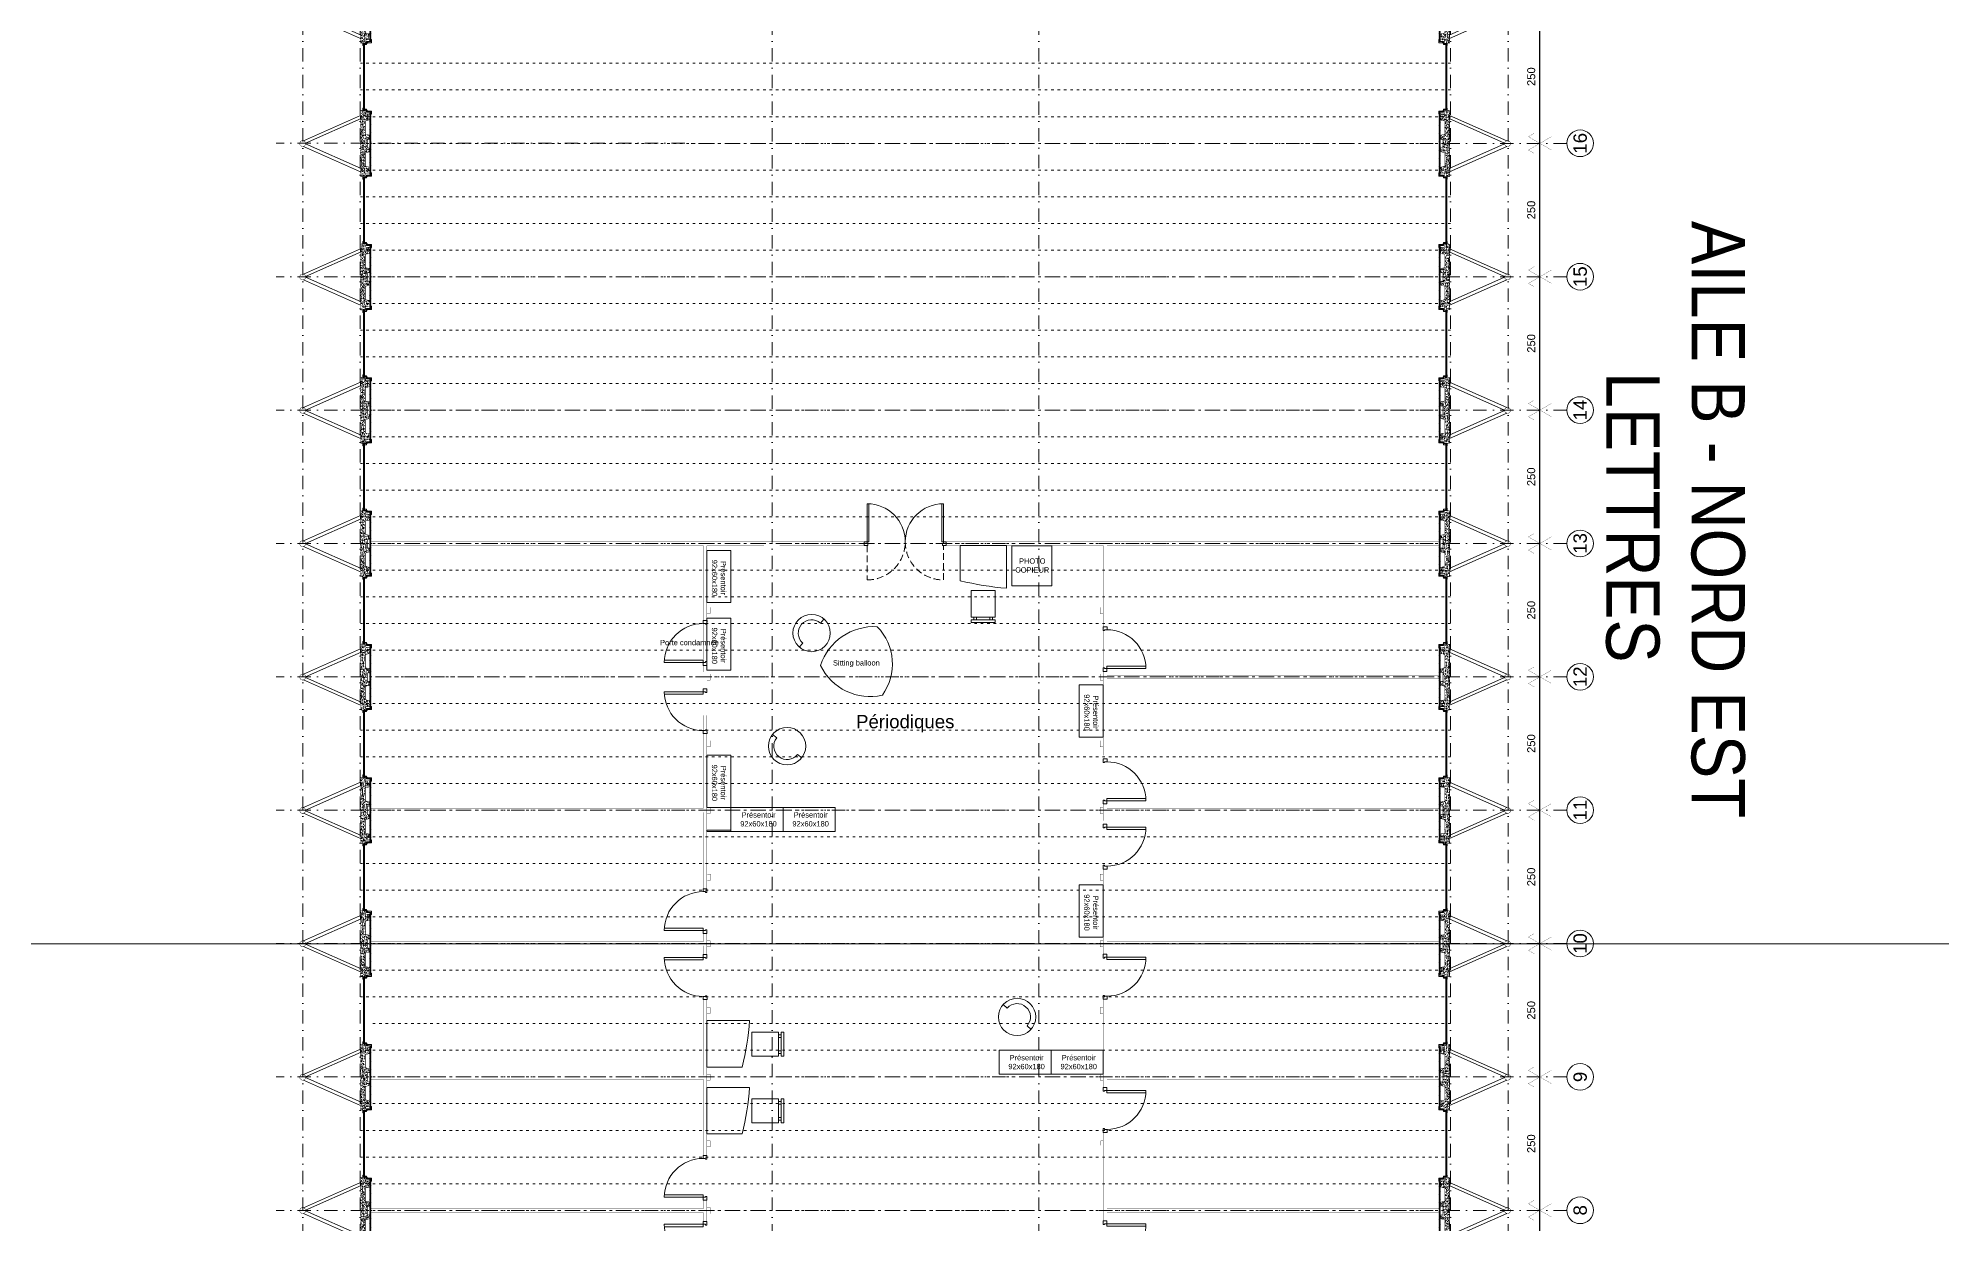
# Model space of a CAD drawing. Header units: millimetres. Extents: x 0 to 111176, y 95213 to 141729.
# Drawn here: x 55372 to 58942, y 125961 to 128183 of the extents above; entities that cross this region are included whole.
import ezdxf
from ezdxf.enums import TextEntityAlignment as Align

# ---------------------------------------------------------------- set-up
doc = ezdxf.new("R2010")
doc.units = ezdxf.units.MM
for name, pattern in [('ACAD_ISO03W100', [30, 12, -18]), ('CACHE2', [0.1875, 0.125, -0.0625]), ('CONTINU', [0]), ('TIRETPT2', [0.5, 0.25, -0.125, 0, -0.125])]:
    doc.linetypes.add(name, pattern=pattern)
doc.layers.get('Defpoints').update_dxf_attribs({"lineweight": 9})
doc.layers.add('CDP', color=7, linetype='Continuous', lineweight=9, true_color=0x364259)
doc.layers.add('STR_BOLLARD', color=7, linetype='Continuous', lineweight=9, true_color=0x1c1c1c)
doc.layers.add('Invisible', color=52, linetype='Continuous', lineweight=9, plot=False)
for name, color, linetype, lineweight in [('MEN_Ext', 115, 'Continuous', 9), ('MEN_Int', 153, 'Continuous', 9), ('MEN_Int_PCF', 177, 'Continuous', 9), ('MOB', 37, 'Continuous', 9), ('NOM_Batiments', 7, 'Continuous', 9), ('STR_BOLLARD_Axes', 252, 'Continuous', 9), ('STR_BOLLARD_projeté', 251, 'Continuous', 9)]:
    doc.layers.add(name, color=color, linetype=linetype, lineweight=lineweight)
doc.styles.add('Arial', font='arial.ttf')
doc.styles.add('Arial-15', font='arial.ttf', dxfattribs={"height": 15})
doc.styles.add('Arial-20', font='arial.ttf', dxfattribs={"height": 20})
doc.dimstyles.new('Cote-15', dxfattribs={"dimtxt": 15, "dimasz": 15, "dimexe": 1.25, "dimexo": 0.625, "dimgap": 7.5, "dimtad": 1, "dimdec": 0, "dimrnd": 0.025, "dimtxsty": 'Arial-15', "dimblk": 'ARCHTICK', "dimcen": 2.5, "dimse1": 1, "dimse2": 1, "dimazin": 0, "dimtfac": 1, "dimtmove": 1, "dimatfit": 3, "dimfxl": 1, "dimarcsym": 0})

# ---------------------------------------------------------------- blocks, each defined once
blk = doc.blocks.new('P014A')
at = {"linetype": 'CACHE2'}
blk.add_lwpolyline([(-0.06999999991105543, 0.001121560213537842), (-0.06999999991105543, 0.645000000108526, 0.4142135623730951), (-0.784999999955545, -0.06999999993596366, 0.4142135623730951), (-1.500000000000035, 0.645000000108526), (-1.500000000000035, -0.0007324317477112503)], format="xyb", dxfattribs=at)
blk.add_lwpolyline([(-0.09999999995525855, -0.7843703521069969), (-0.0999999999555996, -0.06999999993421824), (-0.01499999996087809, -0.06999999993916362), (-0.01499999995550638, 0), (-0.0849999999555564, 3.922195901395753e-12), (-0.0849999999555564, -0.0399999999361782), (-0.06999999990907213, -0.0399999999361782), (-0.06999999995832695, -0.7849999999804496, -0.4142135623524235), (-0.784999999955545, -0.06999999993916362, -0.4142135623524235), (-1.499999999952763, -0.7849999999804496), (-1.500000000002018, -0.0399999999361782), (-1.484999999955534, -0.0399999999361782), (-1.484999999955534, 3.922195901395753e-12), (-1.554999999955584, 0), (-1.554999999950212, -0.06999999993916362), (-1.46999999995549, -0.06999999993421824), (-1.469999999955832, -0.7843703521069969)], format="xyb")
blk = doc.blocks.new('Porte')
blk.add_lwpolyline([(9.972684131353162, 79.94161479349714), (9.99670763418544, 7.003293212503195), (-0.003291194327175617, 6.999999541556463), (0, 0), (6.99901430029422, 1.746229827404022e-09), (6.998190135927871, 2.502305638219696), (5.498190306709148, 2.501811587368138), (5.472664345637895, 80.00180251570418, -0.4142135623537333), (78.49669962038752, 7.025854876847006), (78.498181771487, 2.525855404732283), (76.99818194215186, 2.525361353880726), (76.99999345361721, -1.979060471057892e-09), (83.99901364254765, -6.05359673500061e-09), (83.99669897276908, 7.027666397683788), (78.49669962038752, 7.025854876847006)], format="xyb")
blk = doc.blocks.new('Fenetres Ext')
for points in [[(14.09999999846332, 3.400000005214679), (14.09999999846332, 4.400000005214679), (18.09999999846332, 4.400000005214679), (18.09999999846332, 3.400000005214679)], [(14.09999999846332, 1.400000005214679), (139.0999999735504, 1.400000005214679), (139.0999999735504, 3.400000005214679), (14.09999999846332, 3.400000005214679), (14.09999999846332, 1.400000005214679)], [(14.09999999846332, -2.599999994785321), (16.09999999846332, -2.599999994785321), (16.09999999846332, 1.400000005214679), (14.09999999846332, 1.400000005214679)], [(139.0999999735504, 3.400000005214679), (139.0999999735504, 4.400000005214679), (135.0999999735504, 4.400000005214679), (135.0999999735504, 3.400000005214679)], [(139.0999999735504, -2.599999994785321), (137.0999999735504, -2.599999994785321), (137.0999999735504, 1.400000005214679), (139.0999999735504, 1.400000005214679)], [(6.599999998463318, -10.59999999478532), (10.59999999846332, -10.59999999478532), (10.59999999846332, -3.599999994785321), (11.59999999846332, -3.599999994785321), (11.59999999846332, -4.585936534454959), (12.59999999972251, -4.585936534454959), (12.59999999846332, -11.59999999478532), (6.599999998463318, -11.59999999478532)], [(10.59999999846332, -3.599999994785321), (14.09999999846332, -3.599999994785321), (14.09999999846332, -2.599999994785321), (10.59999999846332, -2.599999994785321), (10.59999999846332, -3.599999994785321)], [(142.5999999735504, -3.599999994785321), (139.0999999735504, -3.599999994785321), (139.0999999735504, -2.599999994785321), (142.5999999735504, -2.599999994785321), (142.5999999735504, -3.599999994785321)], [(146.5999999735504, -10.59999999478532), (142.5999999735504, -10.59999999478532), (142.5999999735504, -3.599999994785321), (141.5999999735504, -3.599999994785321), (141.5999999735504, -4.585936534454959), (140.5999999722912, -4.585936534454959), (140.5999999735504, -11.59999999478532), (146.5999999735504, -11.59999999478532)]]:
    blk.add_lwpolyline(points, close=True)
blk.add_lwpolyline([(14.09999999846332, 2.400000005214679), (139.0999999735504, 2.400000005214679)])
blk = doc.blocks.new('panneau+contreventement')
at = {"lineweight": 5}
h = blk.add_hatch(dxfattribs=at)
h.set_pattern_fill('AR-CONC', color=252, scale=0.04, angle=360, style=0)
h.set_pattern_definition([(49.99999999999994, (6.955815479159355e-08, 17.59999999470892), (7.287386759840159, -0.6375634215561317), [0.7619999999999998, -8.381999999999998]), (354.9999999999999, (6.955815479159355e-08, 17.59999999470892), (-1.409736856998765, 7.642273809561408), [0.6096, -6.7056233668]), (100.4514446999998, (0.6072803495580956, 17.54686985470835), (5.877649883614139, 7.004710076487798), [0.6476003520000001, -7.123609784]), (46.18419999999995, (6.955815479159355e-08, 19.63199999470817), (10.8431616356852, -1.681693117309098), [1.143, -12.573]), (96.63555760999995, (0.9035960695582617, 19.49185999470865), (9.49616536206013, 9.89704498390885), [0.9714009256, -10.6854243264]), (351.18415117, (6.955815479159355e-08, 19.63199999470817), (9.496165362599092, 9.897044983421296), [0.9143986827999999, -10.0583892768]), (20.99999999999999, (1.016000069557776, 19.12399999471018), (6.064575650765295, -4.090607927483512), [0.7619999999999999, -8.382]), (326, (1.016000069557776, 19.12399999471018), (2.472081133905891, 7.367518644892768), [0.6096, -6.7056]), (71.45144499999996, (1.521381373558143, 18.78311599870722), (8.53665677114865, 3.2769107554362), [0.647600352, -7.123597503999998]), (37.49999999999993, (6.955815479159355e-08, 17.59999999470892), (0.1235441300236765, 3.382201554926124), [0, -6.624319999999999, 0, -6.8072, 0, -6.731]), (7.499999999999964, (6.955815479159355e-08, 17.59999999470892), (2.672786500412234, 4.007222992724778), [0, -3.88112, 0, -6.47192, 0, -2.5654]), (327.4999999999998, (-2.265679930442275, 17.59999999470892), (5.423623806674856, -0.2291497597069439), [0, -2.54, 0, -7.9248, 0, -10.5156]), (317.4999999999999, (-3.281679930441896, 17.59999999470892), (5.925167255440723, 1.017059641333315), [0, -3.302, 0, -5.26288, 0, -7.4676])])
h.paths.add_polyline_path([(8.000000000007276, 16.62599197128293), (8.000000000007276, 12.62599197128293), (-8, 12.62599197128293), (-8, 16.62599197128293), (-15.27348650529757, 16.62599197128293), (-17.5, 9), (-42.54545454565005, 9), (-44.5, 17.59999999831052), (-55.5, 17.59999999831052), (-55.5, 10), (-62.5, 9), (-61.5, 0), (61.5, 0), (62.5, 9), (55.5, 10), (55.5, 17.59999999831052), (44.5, 17.59999999831052), (42.5, 9), (17.50000000000728, 9), (15.72651349470971, 16.62599197128293)])
at = {"layer": 'CDP'}
h = blk.add_hatch(dxfattribs=at)
h.set_pattern_fill('ANSI31', color=256, scale=5)
h.set_pattern_definition([(45, (0, 0), (-0.4419417382415922, 0.4419417382415922), [])])
h.paths.add_polyline_path([(-59, 17.59999999831052), (-59, 19.3999999983098), (58.99999999767169, 19.3999999983098), (58.99999999767169, 17.59999999831052)])
at = {"linetype": 'Continuous', "lineweight": 5, "const_width": 0.8799999952316284}
blk.add_lwpolyline([(8.000000000007276, 16.62599197128293), (8.000000000007276, 12.62599197128293), (-8, 12.62599197128293), (-8, 16.62599197128293), (-15.27348650529757, 16.62599197128293), (-17.5, 9), (-42.54545454565005, 9), (-44.5, 17.59999999831052), (-55.5, 17.59999999831052), (-55.5, 10), (-62.5, 9), (-61.5, 0), (61.5, 0), (62.5, 9), (55.5, 10), (55.5, 17.59999999831052), (44.5, 17.59999999831052), (42.5, 9), (17.50000000000728, 9), (15.72651349470971, 16.62599197128293)], close=True, dxfattribs=at)
for points in [[(-5.29915068641867, -107.0272467950708), (-52.79727948180198, 0.03446815508141299)], [(-0.5113040249361802, -103.0238181007117), (-46.75775930929467, 1.216600178464432)], [(0.5113040249361802, -103.0238181007117), (46.75775930929467, 1.216600178464432)], [(5.29915068641867, -107.0272467950708), (52.79727948180198, 0.03446815508141299)], [(52.79745963354026, 0), (46.20254036645974, 0)]]:
    blk.add_lwpolyline(points)
at = {"const_width": 0.8}
blk.add_lwpolyline([(4.886542232529791, -105.9757763550551, 128.1178204295244), (4.962955946750299, -106.1295426030811, 0.007805315424875689)], format="xyb", close=True, dxfattribs=at)
at = {"layer": 'CDP', "const_width": 0.2}
blk.add_lwpolyline([(-59, 17.59999999831052), (-59, 19.3999999983098), (58.99999999767169, 19.3999999983098), (58.99999999767169, 17.59999999831052), (-59, 17.59999999831052)], close=True, dxfattribs=at)
blk = doc.blocks.new('chauffeuse')
for points in [[(-35, 0), (-25, 0)], [(25, 0), (35, 0)]]:
    blk.add_lwpolyline(points)
blk.add_circle((0, 0), 35)
blk.add_arc((0, 0), 25, 0, 180)
blk = doc.blocks.new('présentoir')
blk.add_lwpolyline([(0, 0), (97.70000000000073, 0), (97.70000000000073, 45), (0, 45)], close=True)
at = {"insert": (51.70000000000073, 22.5), "char_height": 10, "attachment_point": 5, "style": 'Arial'}
blk.add_mtext_dynamic_manual_height_columns('Présentoir \\P92x60x180', width=234.8605922671994, gutter_width=18352.47833725253, heights=[0], dxfattribs=at)
blk = doc.blocks.new('Chaise')
for points in [[(-55, 45.07200366808684), (-55, 0.07200366808683611), (-60, 0.07200366808683611), (-60, 45.07200366808684)], [(-55, 34.80737518194655), (-50, 34.80737518194655), (-50, 39.80737518194655), (-55, 39.80737518194655)], [(-50, 0.02530024529551156), (-50, 45.02530024529551), (0, 45.02530024529551), (0, 0)], [(-55, 4.807375181946554), (-50, 4.807375181946554), (-50, 9.807375181946554), (-55, 9.807375181946554)]]:
    blk.add_lwpolyline(points, close=True)
blk = doc.blocks.new('photocopieur')
blk.add_lwpolyline([(0, 0), (75, 0), (75, 75), (0, 75)], close=True)
at = {"insert": (38.63443325669505, 38.00571665808093), "char_height": 10, "attachment_point": 5, "style": 'Arial'}
blk.add_mtext_dynamic_manual_height_columns('PHOTO\\PCOPIEUR', width=57.67972371727228, gutter_width=18352.47833725253, heights=[50.64428034808952], dxfattribs=at)
blk = doc.blocks.new('Sitting-balloon')
for centre, radius, start, end in [((31.8616203756658, -35.14636604475414), 105.5382483836643, 86.7419628053986, 161.873054904846), ((-33.65601704786795, 0.3089614613735223), 100.011135183437, 324.2645382834637, 44.35047942675714), ((24.40465786159995, 42.25449657124889), 102.9852926138599, 205.6413192401139, 282.973698470149)]:
    blk.add_arc(centre, radius, start, end)
at = {"insert": (-1.199063705354661, 1.00857838873236), "char_height": 10, "attachment_point": 5, "style": 'Arial'}
blk.add_mtext_dynamic_manual_height_columns('Sitting balloon', width=234.8605922671994, gutter_width=18352.47833725253, heights=[0], dxfattribs=at)
blk = doc.blocks.new('Axe-construction')
at = {"const_width": 0.4}
for points in [[(-18.71420953128381, 10.80465391055782), (-12.47613968752262, 21.60930782111564), (12.47613968752262, -21.60930782111564)], [(18.71420953128381, 10.80465391055782), (12.47613968752262, 21.60930782111564), (-12.47613968752262, -21.60930782111564)]]:
    blk.add_lwpolyline(points, dxfattribs=at)
blk = doc.blocks.new('n°-axe')
at = {"layer": 'STR_BOLLARD_Axes', "linetype": 'CONTINU', "ltscale": 60}
blk.add_circle((0, -25), 25, dxfattribs=at)
at = {"layer": 'STR_BOLLARD_Axes', "style": 'Arial-20'}
blk.add_attdef('AXE', text='', height=25, dxfattribs=at).set_placement((0, -25), align=Align.MIDDLE_CENTER)
blk = doc.blocks.new('*D418')
at = {"layer": 'Defpoints', "color": 0, "transparency": 16777216}
for p in [(58187.87105193086, 128236.0798765379), (58187.8723139353, 128236.0798765232), (58187.86939246167, 127986.0798765833)]:
    blk.add_point(p, dxfattribs=at)
at = {"layer": 'STR_BOLLARD_Axes', "color": 0, "lineweight": -2, "transparency": 16777216}
blk.add_line((58187.86813045723, 127986.079876598), (58187.87105193086, 128236.0798765379), dxfattribs=at)
at = {"layer": 'STR_BOLLARD_Axes', "color": 0, "lineweight": 5, "transparency": 16777216, "insert": (58171.64685777736, 128111.0799660655), "char_height": 15, "attachment_point": 5, "rotation": 89.99933044756455, "style": 'Arial-15'}
blk.add_mtext('250', dxfattribs=at)
blk = doc.blocks.new('_None')
blk = doc.blocks.new('*D419')
at = {"layer": 'Defpoints', "color": 0, "transparency": 16777216}
for p in [(58187.86590855243, 127986.0798766437), (58187.867170557, 127986.079876629), (58187.86424908337, 127736.0798766891)]:
    blk.add_point(p, dxfattribs=at)
at = {"layer": 'STR_BOLLARD_Axes', "color": 0, "lineweight": -2, "transparency": 16777216}
blk.add_line((58187.8629870788, 127736.0798767038), (58187.86590855243, 127986.0798766437), dxfattribs=at)
at = {"layer": 'STR_BOLLARD_Axes', "color": 0, "lineweight": 5, "transparency": 16777216, "insert": (58171.64171439906, 127861.0799661713), "char_height": 15, "attachment_point": 5, "rotation": 89.99933044756288, "style": 'Arial-15'}
blk.add_mtext('250', dxfattribs=at)
blk = doc.blocks.new('*D420')
at = {"layer": 'Defpoints', "color": 0, "transparency": 16777216}
for p in [(58187.86076517432, 127736.0798767496), (58187.86202717876, 127736.0798767348), (58187.85910570513, 127486.0798767949)]:
    blk.add_point(p, dxfattribs=at)
at = {"layer": 'STR_BOLLARD_Axes', "color": 0, "lineweight": -2, "transparency": 16777216}
blk.add_line((58187.85784370069, 127486.0798768097), (58187.86076517432, 127736.0798767496), dxfattribs=at)
at = {"layer": 'STR_BOLLARD_Axes', "color": 0, "lineweight": 5, "transparency": 16777216, "insert": (58171.63657102078, 127611.0799662771), "char_height": 15, "attachment_point": 5, "rotation": 89.99933044756455, "style": 'Arial-15'}
blk.add_mtext('250', dxfattribs=at)
blk = doc.blocks.new('*D421')
at = {"layer": 'Defpoints', "color": 0, "transparency": 16777216}
for p in [(58187.85562179606, 127486.0798768554), (58187.85688380049, 127486.0798768407), (58187.85396232687, 127236.0798769008)]:
    blk.add_point(p, dxfattribs=at)
at = {"layer": 'STR_BOLLARD_Axes', "color": 0, "lineweight": -2, "transparency": 16777216}
blk.add_line((58187.85270032243, 127236.0798769155), (58187.85562179606, 127486.0798768554), dxfattribs=at)
at = {"layer": 'STR_BOLLARD_Axes', "color": 0, "lineweight": 5, "transparency": 16777216, "insert": (58171.63142764252, 127361.079966383), "char_height": 15, "attachment_point": 5, "rotation": 89.99933044756455, "style": 'Arial-15'}
blk.add_mtext('250', dxfattribs=at)
blk = doc.blocks.new('*D422')
at = {"layer": 'Defpoints', "color": 0, "transparency": 16777216}
for p in [(58187.85047841767, 127236.0798769612), (58187.85174042221, 127236.0798769464), (58187.84881894857, 126986.0798770065)]:
    blk.add_point(p, dxfattribs=at)
at = {"layer": 'STR_BOLLARD_Axes', "color": 0, "lineweight": -2, "transparency": 16777216}
blk.add_line((58187.84755694403, 126986.0798770213), (58187.85047841767, 127236.0798769612), dxfattribs=at)
at = {"layer": 'STR_BOLLARD_Axes', "color": 0, "lineweight": 5, "transparency": 16777216, "insert": (58171.62628426425, 127111.0799664888), "char_height": 15, "attachment_point": 5, "rotation": 89.99933044756288, "style": 'Arial-15'}
blk.add_mtext('250', dxfattribs=at)
blk = doc.blocks.new('*D423')
at = {"layer": 'Defpoints', "color": 0, "transparency": 16777216}
for p in [(58187.84533503949, 126986.079877067), (58187.84659704395, 126986.0798770523), (58187.84367557032, 126736.0798771124)]:
    blk.add_point(p, dxfattribs=at)
at = {"layer": 'STR_BOLLARD_Axes', "color": 0, "lineweight": -2, "transparency": 16777216}
blk.add_line((58187.84241356586, 126736.0798771272), (58187.84533503949, 126986.079877067), dxfattribs=at)
at = {"layer": 'STR_BOLLARD_Axes', "color": 0, "lineweight": 5, "transparency": 16777216, "insert": (58171.621140886, 126861.0799665946), "char_height": 15, "attachment_point": 5, "rotation": 89.99933044756455, "style": 'Arial-15'}
blk.add_mtext('250', dxfattribs=at)
blk = doc.blocks.new('*D424')
at = {"layer": 'Defpoints', "color": 0, "transparency": 16777216}
for p in [(58187.84019166123, 126736.0798771729), (58187.84145366569, 126736.0798771581), (58187.83853219207, 126486.0798772182)]:
    blk.add_point(p, dxfattribs=at)
at = {"layer": 'STR_BOLLARD_Axes', "color": 0, "lineweight": -2, "transparency": 16777216}
blk.add_line((58187.8372701876, 126486.079877233), (58187.84019166123, 126736.0798771729), dxfattribs=at)
at = {"layer": 'STR_BOLLARD_Axes', "color": 0, "lineweight": 5, "transparency": 16777216, "insert": (58171.61599750772, 126611.0799667004), "char_height": 15, "attachment_point": 5, "rotation": 89.99933044756455, "style": 'Arial-15'}
blk.add_mtext('250', dxfattribs=at)
blk = doc.blocks.new('*D425')
at = {"layer": 'Defpoints', "color": 0, "transparency": 16777216}
for p in [(58187.83504826363, 126486.0798772674), (58187.8363102681, 126486.0798772527), (58187.83338879448, 126236.0798773128)]:
    blk.add_point(p, dxfattribs=at)
at = {"layer": 'STR_BOLLARD_Axes', "color": 0, "lineweight": -2, "transparency": 16777216}
blk.add_line((58187.83212679, 126236.0798773276), (58187.83504826363, 126486.0798772674), dxfattribs=at)
at = {"layer": 'STR_BOLLARD_Axes', "color": 0, "lineweight": 5, "transparency": 16777216, "insert": (58171.61085411013, 126361.0799667949), "char_height": 15, "attachment_point": 5, "rotation": 89.99933044756455, "style": 'Arial-15'}
blk.add_mtext('250', dxfattribs=at)
blk = doc.blocks.new('*D426')
at = {"layer": 'Defpoints', "color": 0, "transparency": 16777216}
for p in [(58187.8299048854, 126236.0798773733), (58187.83116688984, 126236.0798773585), (58187.82824541621, 125986.0798774186)]:
    blk.add_point(p, dxfattribs=at)
at = {"layer": 'STR_BOLLARD_Axes', "color": 0, "lineweight": -2, "transparency": 16777216}
blk.add_line((58187.82698341177, 125986.0798774334), (58187.8299048854, 126236.0798773733), dxfattribs=at)
at = {"layer": 'STR_BOLLARD_Axes', "color": 0, "lineweight": 5, "transparency": 16777216, "insert": (58171.60571073186, 126111.0799669008), "char_height": 15, "attachment_point": 5, "rotation": 89.99933044756455, "style": 'Arial-15'}
blk.add_mtext('250', dxfattribs=at)
blk = doc.blocks.new('*D427')
at = {"layer": 'Defpoints', "color": 0, "transparency": 16777216}
for p in [(58187.82476150714, 125986.0798774791), (58187.82602351157, 125986.0798774643), (58187.82310203795, 125736.0798775244)]:
    blk.add_point(p, dxfattribs=at)
at = {"layer": 'STR_BOLLARD_Axes', "color": 0, "lineweight": -2, "transparency": 16777216}
blk.add_line((58187.82184003351, 125736.0798775392), (58187.82476150714, 125986.0798774791), dxfattribs=at)
at = {"layer": 'STR_BOLLARD_Axes', "color": 0, "lineweight": 5, "transparency": 16777216, "insert": (58171.60056735361, 125861.0799670066), "char_height": 15, "attachment_point": 5, "rotation": 89.99933044756455, "style": 'Arial-15'}
blk.add_mtext('250', dxfattribs=at)

msp = doc.modelspace()

# ---------------------------------------------------------------- linework, layer by layer
at = {"layer": 'CDP', "const_width": 0.5}
for points in [[(56733.11789549887, 127239.1868308127), (55994.34423606051, 127239.1868308105)], [(56619.20385476318, 127232.1868312648), (55994.34423605574, 127232.1868312539)], [(56619.20385478158, 126994.9772441271), (56619.20385477948, 127232.1868312663)], [(56626.20385433803, 126997.9749385266), (56626.2038543364, 127232.1868312802)], [(56733.11789548898, 127232.186831268), (56626.20385433978, 127232.186831266)], [(56920.75150696211, 127239.1868308139), (56733.11789549887, 127239.1868308127)], [(56920.75150695723, 127232.1868312574), (56762.28979796066, 127232.1868312689)], [(58001.06342602591, 127239.1868308082), (57074.78366642469, 127239.1868308082)], [(57369.20380772999, 127232.1868312492), (57074.78366642003, 127232.1868312515)], [(57369.20380772813, 127216.3065597374), (57369.20380773186, 127232.1868312514)], [(57369.20380772743, 126839.0671329423), (57369.20380772813, 127216.3065597374)], [(58001.06342602125, 127232.1868312516), (57376.20380729041, 127232.1868312488)], [(57376.20380729274, 127216.3088565503), (57376.20380729227, 127232.1868312511)], [(57376.20380729926, 126989.1868464791), (57376.20380729274, 127216.3088565503)], [(56626.20385433672, 127116.4368467115), (56632.20385433672, 127116.4368467115), (56632.20385433672, 127104.9368467115), (56626.20385433672, 127104.9368467115)], [(57369.20380773069, 127116.4368467115), (57363.20380773069, 127116.4368467115), (57363.20380773069, 127104.9368467115), (57369.20380773069, 127104.9368467115)], [(56626.20385433672, 126991.4368467115), (56632.20385433672, 126991.4368467115), (56632.20385433672, 126979.9368467115), (56626.20385433672, 126979.9368467115)], [(57369.20380773069, 126991.4368467115), (57363.20380773069, 126991.4368467115), (57363.20380773069, 126979.9368467115), (57369.20380773069, 126979.9368467115)], [(58001.06342602486, 126989.1868464938), (57376.20380729402, 126989.1868464911)], [(58001.06342602009, 126982.1868469372), (57376.20380730182, 126982.1868469316)], [(57376.20380728645, 126839.0648182727), (57376.20380729111, 126982.1868469368)], [(56619.20385478169, 126739.1868621756), (56619.25517659495, 126913.9749594813)], [(56626.20385433792, 126589.0671486471), (56626.20385433489, 126913.9792049564)], [(56626.20385433672, 126866.4368467115), (56632.20385433672, 126866.4368467115), (56632.20385433672, 126854.9368467115), (56626.20385433672, 126854.9368467115)], [(57369.20380773069, 126866.4368467115), (57363.20380773069, 126866.4368467115), (57363.20380773069, 126854.9368467115), (57369.20380773069, 126854.9368467115)], [(57369.2038077258, 126716.3065911086), (57369.20380772708, 126755.0671336799)], [(57376.20380728575, 126739.1868621865), (57376.20380728727, 126755.0649422602)], [(55994.34423606016, 126739.1868621841), (56619.20385478542, 126739.1868621801)], [(55994.34423605539, 126732.1868626275), (56619.20385478437, 126732.1868626279)], [(56619.20385477634, 126589.064833978), (56619.20385477354, 126732.1868626331)], [(56626.20385433672, 126741.4368467115), (56632.20385433672, 126741.4368467115), (56632.20385433672, 126729.9368467115), (56626.20385433672, 126729.9368467115)], [(57369.20380773069, 126741.4368467115), (57363.20380773069, 126741.4368467115), (57363.20380773069, 126729.9368467115), (57369.20380773069, 126729.9368467115)], [(58001.0634260166, 126739.1868621891), (57376.20380729844, 126739.1868621836)], [(58001.06342602079, 126732.1868626251), (57376.20380730263, 126732.1868626194)], [(57376.2038072882, 126716.3088550819), (57376.20380728994, 126732.1868626224)], [(56626.74310993984, 126616.4368467115), (56632.74310993984, 126616.4368467115), (56632.74310993984, 126604.9368467115), (56626.74310993984, 126604.9368467115)], [(57369.20380772617, 126616.4368467115), (57363.20380772617, 126616.4368467115), (57363.20380772617, 126604.9368467115), (57369.20380772617, 126604.9368467115)], [(57369.20380772429, 126459.3066068598), (57369.20380772359, 126632.3065918441)], [(57376.20380729693, 126489.1868778505), (57376.20380729425, 126632.3089065056)], [(56619.20385477529, 126489.1868778731), (56619.20385477599, 126505.0647915165)], [(56626.20385433652, 126465.4834133717), (56626.20385433757, 126505.0671493847)], [(55994.344236059, 126489.1868778697), (56619.20385476085, 126489.1868778738)], [(55994.34423605422, 126482.1868783131), (56619.20385476504, 126482.1868783099)], [(56619.20385476644, 126465.4856818007), (56619.20385476504, 126482.1868783099)], [(56626.20385434369, 126491.4368467115), (56632.20385434369, 126491.4368467115), (56632.20385434369, 126479.9368467115), (56626.20385434369, 126479.9368467115)], [(57369.20380772372, 126491.4368467115), (57363.20380772372, 126491.4368467115), (57363.20380772372, 126479.9368467115), (57369.20380772372, 126479.9368467115)], [(58001.06342602253, 126489.1868778652), (57376.20380729879, 126489.1868778528)], [(58001.06342601776, 126482.1868783086), (57376.20380728692, 126482.1868783059)], [(57376.20380729181, 126456.3089124456), (57376.20380729064, 126482.1868783103)], [(56619.20385476667, 126239.1868935499), (56619.20385476446, 126381.4857287818)], [(56626.20385433745, 126089.0671800207), (56626.20385433617, 126381.4834141093)], [(56626.20385434369, 126366.4368467115), (56632.20385434369, 126366.4368467115), (56632.20385434369, 126354.9368467115), (56626.20385434369, 126354.9368467115)], [(57369.20380772372, 126366.4368467115), (57363.20380772372, 126366.4368467115), (57363.20380772372, 126354.9368467115), (57369.20380772372, 126354.9368467115)], [(57369.20380772511, 126216.3066224636), (57369.14923239254, 126382.0050882636)], [(57376.20380729251, 126239.1868935503), (57376.15676716816, 126382.0073963027)], [(55994.34423605783, 126239.1868935554), (56619.20385476667, 126239.1868935499)], [(55994.34423605318, 126232.1868939988), (56619.20385474409, 126232.1868940081)], [(56619.20385475422, 126089.064865362), (56619.20385476574, 126232.1868939977)], [(56626.20385434369, 126241.4368467115), (56632.20385434369, 126241.4368467115), (56632.20385434369, 126229.9368467115), (56626.20385434369, 126229.9368467115)], [(57369.20380772372, 126241.4368467115), (57363.20380772372, 126241.4368467115), (57363.20380772372, 126229.9368467115), (57369.20380772372, 126229.9368467115)], [(58001.06342602335, 126239.186893553), (57376.20380729437, 126239.1868935526)], [(58001.06342603115, 126232.1868939935), (57376.20380728587, 126232.1868939915)], [(57376.20380729018, 126216.3089303141), (57376.20380729146, 126232.1868939982)], [(56626.20385433672, 126116.4368467115), (56632.20385433672, 126116.4368467115), (56632.20385433672, 126104.9368467115), (56626.20385433672, 126104.9368467115)], [(57369.20380772195, 126116.4368467115), (57364.70380772195, 126116.4368467115), (57364.70380772195, 126107.9368467115), (57369.20380772187, 126107.9368467114)], [(57369.20380772057, 125966.3066381633), (57369.20380772301, 126132.3066231989)], [(57376.20380729507, 125989.1869092405), (57376.20380729344, 126132.3089378606)], [(56619.20385474584, 125989.1869092481), (56619.20385474944, 126005.064869925)], [(56626.20385433605, 125965.4834447452), (56626.20385433908, 126005.0671807605)], [(55994.34423605679, 125989.186909241), (56619.20385474025, 125989.1869092414)], [(55994.3442360519, 125982.1869096844), (56619.20385476644, 125982.1869096856)], [(56619.20385475433, 125965.4856233871), (56619.20385475387, 125982.1869096885)], [(56626.20385433672, 125991.4368467115), (56632.20385433672, 125991.4368467115), (56632.20385433672, 125979.9368467115), (56626.20385433672, 125979.9368467115)], [(58001.06342602207, 125989.1869092387), (57376.2038072932, 125989.1869092382)], [(58001.0634260301, 125982.1869096791), (57376.20380728657, 125982.1869096794)], [(57376.20380728994, 125966.308950452), (57376.20380729029, 125982.1869096839)]]:
    msp.add_lwpolyline(points, dxfattribs=at)
at = {"layer": 'Invisible'}
msp.add_lwpolyline([(-0.0005139594577485695, 126485.6868780954), (111175.7772702554, 126485.6868780954), (111175.7772702554, 126485.6868780954)], dxfattribs=at)
at = {"layer": 'MOB'}
for points in [[(57188.09579971158, 127152.1868312513), (57188.09579971159, 127152.1868312513), (57188.09579971159, 127232.1868312513), (57101.09579971158, 127232.1868312513), (57101.09579971158, 127166.1868312513, 0.03955495318732785)], [(56706.20254928136, 126341.6868725575), (56706.20254928136, 126341.6868725575), (56626.20254928136, 126341.6868725575), (56626.20254928136, 126254.6868725575), (56692.20254928136, 126254.6868725575, 0.03955495318732785)], [(56706.20254928191, 126216.6868725575), (56706.20254928191, 126216.6868725575), (56626.20254928191, 126216.6868725575), (56626.20254928191, 126129.6868725575), (56692.20254928191, 126129.6868725575, 0.03955495318732785)]]:
    msp.add_lwpolyline(points, format="xyb", close=True, dxfattribs=at)
msp.add_lwpolyline([(56671.20385434101, 126698.5851144569), (56626.20385434101, 126698.5851144569), (56626.20385434101, 126696.4368467115), (56671.20385434101, 126696.4368467115)], close=True, dxfattribs=at)
at = {"layer": 'STR_BOLLARD_Axes', "linetype": 'TIRETPT2', "ltscale": 100}
for points in [[(55868.33900496212, 124131.639262784), (55868.49484091406, 132376.5314460547)], [(55976.33900496211, 124131.6392156336), (55975.96148828963, 132376.5297849038)], [(56748.33900496211, 124131.639212663), (56748.33900496211, 132376.5297849038)], [(57248.33900496211, 124131.6567895777), (57248.33900496211, 132376.5297849038)], [(58020.34256361274, 124131.6392156336), (58020.33896407661, 132376.5297849038)], [(58128.34256361273, 124131.639262784), (58128.33896407663, 132376.5297849038)], [(58238.27950963804, 127986.0788394701), (55818.40763722563, 127986.1286247357)], [(58238.27436625978, 127736.0788395759), (55818.40249384737, 127736.1286248415)], [(58238.26922288151, 127486.0788396817), (55818.39735046909, 127486.1286249473)], [(58238.26407950324, 127236.0788397875), (55818.39220709083, 127236.1286250531)], [(58238.25893612498, 126986.0788398933), (55818.38706371257, 126986.1286251589)], [(58238.25379274671, 126736.0788399992), (55818.3819203343, 126736.1286252648)], [(58238.25379274671, 126486.1755496138), (55818.38192033429, 126486.2253348794)], [(58238.24350597085, 126236.0788401996), (55818.37163355845, 126236.1286254652)], [(58238.23836259259, 125986.0788403054), (55818.36649018018, 125986.128625571)]]:
    msp.add_lwpolyline(points, dxfattribs=at)
at = {"layer": 'STR_BOLLARD_projeté', "color": 252, "linetype": 'ACAD_ISO03W100', "lineweight": 5, "ltscale": 0.4}
for points in [[(58020.34256361274, 128136.0870062992), (55976.34075321508, 128136.0870062992)], [(58020.34256361274, 128086.0870062992), (55976.34073138619, 128086.0870062992)], [(58020.34256361274, 128036.0870062992), (55976.34070955731, 128036.0870062992)], [(58020.34256361274, 127986.0870062992), (55976.34068772841, 127986.0870062992)], [(58020.34256361274, 127936.0870062992), (55976.34066589952, 127936.0870062992)], [(58020.34256361274, 127886.0870062992), (55976.34064407063, 127886.0870062992)], [(58020.34256361274, 127836.0870062992), (55976.34062224174, 127836.0870062992)], [(58020.34256361274, 127786.0870062992), (55976.34060041286, 127786.0870062992)], [(58020.34256361274, 127736.0870062992), (55976.34057858396, 127736.0870062992)], [(58020.34256361274, 127686.0870062992), (55976.34055675507, 127686.0870062992)], [(58020.34256361274, 127636.0870062992), (55976.34053492619, 127636.0870062992)], [(58020.34256361274, 127586.0870062992), (55976.3405130973, 127586.0870062992)], [(58020.34256361274, 127536.0870062992), (55976.34049126841, 127536.0870062992)], [(58020.34256361274, 127486.0870062992), (55976.34046943951, 127486.0870062992)], [(58020.34256361274, 127436.0870062992), (55976.34044761062, 127436.0870062992)], [(58020.34256361274, 127386.0870062992), (55976.34042578174, 127386.0870062992)], [(58020.34256361274, 127336.0870062992), (55976.34040395285, 127336.0870062992)], [(58020.34256361274, 127286.0870062992), (55976.34038212396, 127286.0870062992)], [(58020.34256361274, 127236.0870062992), (55976.34036029507, 127236.0870062992)], [(58020.34256361274, 127186.0870062992), (55976.34033846618, 127186.0870062992)], [(58020.34256361274, 127136.0870062992), (55976.34031663729, 127136.0870062992)], [(58020.34256361274, 127086.0870062992), (55976.3402948084, 127086.0870062992)], [(58020.34256361274, 127036.0870062992), (55976.34027297951, 127036.0870062992)], [(58001.43517039881, 126986.0870062992), (55994.44617635499, 126986.0870062992)], [(58020.34256361274, 126936.0870060277), (55976.34022932173, 126936.0870060277)], [(58020.34256361274, 126886.0870060277), (55976.34020749285, 126886.0870060277)], [(58020.34256361274, 126836.0870060277), (55976.34018566395, 126836.0870060277)], [(58020.34256361274, 126786.0870060277), (55976.34016383506, 126786.0870060277)], [(58020.34256361274, 126736.0870060277), (55976.34014200617, 126736.0870060277)], [(58020.34256361274, 126686.0870060277), (55976.34012017728, 126686.0870060277)], [(58020.34256361274, 126636.0870060277), (55976.34009834839, 126636.0870060277)], [(58020.34256361274, 126586.0870060277), (55976.3400765195, 126586.0870060277)], [(58020.34256361274, 126536.0870060277), (55976.34005469061, 126536.0870060277)], [(58020.34256361274, 126486.0870060277), (55976.34003286173, 126486.0870060277)], [(58020.34256361274, 126436.0870060277), (55976.34001103284, 126436.0870060277)], [(58020.34256361274, 126386.0870060277), (55976.33998920395, 126386.0870060277)], [(58020.34256361274, 126336.0870060277), (55994.40716810312, 126336.0870060277)], [(58020.34256361274, 126286.0870060277), (55976.33994554616, 126286.0870060277)], [(58020.34256361274, 126236.0870060277), (55976.33992371727, 126236.0870060277)], [(58020.34256361274, 126186.0870060277), (55976.33990188839, 126186.0870060277)], [(58020.34256361274, 126136.0870060277), (55976.3398800595, 126136.0870060277)], [(58020.34256361274, 126086.0870060277), (55976.33985823061, 126086.0870060277)], [(58020.34256361274, 126036.0870060277), (55976.33983640172, 126036.0870060277)], [(58020.34256361274, 125986.0870060277), (55976.33981457283, 125986.0870060277)]]:
    msp.add_lwpolyline(points, dxfattribs=at)

# ---------------------------------------------------------------- block references
at = {"layer": 'MEN_Ext', "xscale": -1, "rotation": 90}
for p in [(55985.54423604491, 128187.2867713192), (55985.54423604433, 127937.2867870071), (55985.54423604561, 127687.2868026928), (55985.54423604642, 127437.2868183785), (55985.54423604712, 127187.2868340641), (55985.54423604794, 126937.2868497497), (55985.5442360498, 126687.2868654354), (55985.54423604933, 126437.286881121), (55985.54423605015, 126187.2868967993)]:
    msp.add_blockref('Fenetres Ext', p, dxfattribs=at)
at = {"layer": 'MEN_Ext', "rotation": 270}
for p in [(58009.86342548009, 128187.2867713192), (58009.86342548067, 127937.2867870071), (58009.86342547939, 127687.2868026928), (58009.86342547857, 127437.2868183785), (58009.86342547787, 127187.2868340641), (58009.86342547706, 126937.2868497497), (58009.8634254752, 126687.2868654354), (58009.86342547566, 126437.286881121), (58009.86342547485, 126187.2868967993)]:
    msp.add_blockref('Fenetres Ext', p, dxfattribs=at)
at = {"layer": 'MEN_Int', "extrusion": (0, 0, -1), "xscale": -1, "rotation": 270.0538775806498}
msp.add_blockref('Porte', (-56626.20385433803, 127007.5631718451), dxfattribs=at)
at = {"layer": 'MEN_Int', "xscale": -1, "rotation": 270}
msp.add_blockref('Porte', (57369.20380772813, 126996.0089930444), dxfattribs=at)
at = {"layer": 'MEN_Int', "extrusion": (0, 0, -1)}
for p, rotation in [((-56626.20385433803, 126963.8105215779), 269.9461224193502), ((-57369.20380774618, 126748.2430829104), 90.0000077373236), ((-56626.20385433652, 126465.4867045659), 269.9461224193502), ((-56626.20385433605, 125965.4867359395), 269.9461224193502)]:
    msp.add_blockref('Porte', p, dxfattribs=dict(at, rotation=rotation))
at = {"layer": 'MEN_Int'}
for p, rotation in [((57369.2038077258, 126709.8291121148), 270), ((56626.20385433757, 126505.0671493847), 90), ((57369.20380772429, 126466.0041198814), 270), ((57369.20380772511, 126216.3066224636), 270), ((56626.20385433908, 126005.0671807605), 90), ((57369.20380772057, 125966.3066381633), 270)]:
    msp.add_blockref('Porte', p, dxfattribs=dict(at, rotation=rotation))
at = {"layer": 'MEN_Int_PCF', "xscale": 100, "yscale": 100, "zscale": 100, "rotation": 180}
msp.add_blockref('P014A', (56919.47345883745, 127232.1868312515), dxfattribs=at)
at = {"layer": 'MOB'}
for name, p, rotation in [('présentoir', (56626.20385433544, 127223.0962672717), 270), ('chauffeuse', (56822.40295160381, 127068.2343759681), 48.63409312990808), ('présentoir', (56626.20385433735, 127096.1201452183), 270), ('présentoir', (57324.20380772864, 126970.9974316702), 270), ('chauffeuse', (56776.44822988938, 126856.1698632862), 141.4422945649041), ('présentoir', (56626.20385434141, 126839.1368467115), 270), ('présentoir', (57324.20380772212, 126595.9974316702), 270), ('chauffeuse', (57207.70314296464, 126348.59120821), 318.2978409942899)]:
    msp.add_blockref(name, p, dxfattribs=dict(at, rotation=rotation))
for name, p in [('photocopieur', (57197.49724162467, 127156.7106045133)), ('Sitting-balloon', (56907.51778155927, 127009.8040730567)), ('présentoir', (56671.20385434101, 126696.4368467115)), ('présentoir', (56768.90385434101, 126696.4368467115)), ('présentoir', (57173.80380772371, 126241.4368467108)), ('présentoir', (57271.50380772372, 126241.4368467108))]:
    msp.add_blockref(name, p, dxfattribs=at)
at = {"layer": 'MOB', "lineweight": 5}
for p, rotation in [((57166.52914818332, 127148.1891526555), 89.99999999999999), ((56710.20022787717, 126320.1202210292), 180), ((56710.20022787771, 126195.1202210292), 180)]:
    msp.add_blockref('Chaise', p, dxfattribs=dict(at, rotation=rotation))
at = {"layer": 'STR_BOLLARD', "xscale": -1, "rotation": 270}
for p in [(55976.74423605012, 128235.687006232), (55976.74423605803, 127985.6870062494), (55976.74423605687, 127735.6870062743), (55976.7442360557, 127485.6870062992), (55976.74423605466, 127235.6870063241), (55976.74423605338, 126985.687006349), (55976.74423605233, 126735.6870063739), (55976.74423605314, 126485.687006401), (55976.74423605186, 126235.687006426), (55976.74423623708, 125985.6870221043)]:
    msp.add_blockref('panneau+contreventement', p, dxfattribs=at)
at = {"layer": 'STR_BOLLARD', "rotation": 90}
for p in [(58018.66342546488, 128235.687006231), (58018.6634254728, 127985.6870062485), (58018.66342547163, 127735.6870062734), (58018.66342547047, 127485.6870062983), (58018.66342546942, 127235.6870063232), (58018.66342546826, 126985.6870063481), (58018.66342546709, 126735.687006373), (58018.66342546791, 126485.6870064002), (58018.66342546663, 126235.6870064251), (58018.66342546558, 125985.68700645)]:
    msp.add_blockref('panneau+contreventement', p, dxfattribs=at)
at = {"layer": 'STR_BOLLARD_Axes', "linetype": 'CONTINU', "ltscale": 60, "rotation": 90.11937587662973}
for p in [(58187.86813045714, 127986.079876598), (58187.86298707887, 127736.0798767038), (58187.85784370061, 127486.0798768097), (58187.85270032234, 127236.0798769155), (58187.84755694407, 126986.0798770213), (58187.84241356581, 126736.0798771271), (58187.83727018754, 126486.0798772329), (58187.83212678994, 126236.0798773275), (58187.82698341168, 125986.0798774333)]:
    msp.add_blockref('Axe-construction', p, dxfattribs=at)
at = {"layer": 'STR_BOLLARD_Axes', "rotation": 90.11948235443874}
for p, values in [((58238.27945528425, 127986.1314877822), {'AXE': '16'}), ((58238.27431190597, 127736.131487888), {'AXE': '15'}), ((58238.26916852771, 127486.1314879938), {'AXE': '14'}), ((58238.26402514944, 127236.1314880996), {'AXE': '13'}), ((58238.25888177118, 126986.1314882055), {'AXE': '12'}), ((58238.25373839292, 126736.1314883113), {'AXE': '11'}), ((58238.24859501465, 126486.1314884171), {'AXE': '10'}), ((58238.24345161706, 126236.1314885117), {'AXE': '9'}), ((58238.2383082388, 125986.1314886175), {'AXE': '8'})]:
    msp.add_blockref('n°-axe', p, dxfattribs=at).add_auto_attribs(values)

# ---------------------------------------------------------------- texts
at = {"layer": 'MEN_Int', "style": 'Arial'}
msp.add_text('Porte condamnée', height=10, dxfattribs=at).set_placement((56593.40146098134, 127045.3742013151), align=Align.CENTER)
at = {"layer": 'MOB', "insert": (56997.973458833, 126898.451775926), "char_height": 25, "attachment_point": 5, "style": 'Arial'}
msp.add_mtext_dynamic_manual_height_columns('Périodiques', width=501.6954130432568, gutter_width=18352.47833725253, heights=[0], dxfattribs=at)
at = {"layer": 'NOM_Batiments', "linetype": 'Continuous', "style": 'Arial'}
for s, width, p, p2 in [('AILE B - NORD EST ', 0.873882907709341, (58472.09242642613, 127840.7727104557), (58472.09242642613, 126687.5572807172)), ('LETTRES', 0.8658596545693718, (58312.09243646415, 127557.4393869566), (58312.09243646415, 127012.9991383626)), ('LETTRES', 0.8658596545693718, (58312.09243646415, 127557.4393869566), (58312.09243646415, 127012.9991383626))]:
    msp.add_text(s, height=99.99999684979839, rotation=270, dxfattribs=dict(at, width=width)).set_placement(p, p2, align=Align.FIT)

# ---------------------------------------------------------------- dimensions: what is measured, and where the dimension line sits
at = {"layer": 'STR_BOLLARD_Axes', "lineweight": 5}
for base, p1, p2, angle, picture, middle in [((58187.87105193086, 128236.0798765379), (58187.86939246165, 127986.0798765833), (58187.87231393528, 128236.0798765232), 89.99933044756455, '*D418', (58179.30545259266, 128111.079876568)), ((58187.86590855243, 127986.0798766437), (58187.86424908338, 127736.0798766891), (58187.86717055702, 127986.079876629), 89.99933044756122, '*D419', (58179.30030921436, 127861.0798766738)), ((58187.86076517432, 127736.0798767496), (58187.85910570512, 127486.0798767949), (58187.86202717874, 127736.0798767348), 89.99933044756789, '*D420', (58179.29516583608, 127611.0798767796)), ((58187.85562179606, 127486.0798768554), (58187.85396232685, 127236.0798769007), (58187.85688380048, 127486.0798768406), 89.99933044756455, '*D421', (58179.29002245782, 127361.0798768854)), ((58187.85047841767, 127236.0798769612), (58187.84881894858, 126986.0798770065), (58187.85174042221, 127236.0798769464), 89.99933044756455, '*D422', (58179.28487907955, 127111.0798769912)), ((58187.84533503949, 126986.079877067), (58187.84367557032, 126736.0798771124), (58187.84659704394, 126986.0798770523), 89.99933044756621, '*D423', (58179.2797357013, 126861.079877097)), ((58187.84019166123, 126736.0798771729), (58187.83853219205, 126486.0798772182), (58187.84145366568, 126736.0798771581), 89.99933044756455, '*D424', (58179.27459232302, 126611.0798772029)), ((58187.83504826363, 126486.0798772674), (58187.83338879446, 126236.0798773128), (58187.83631026809, 126486.0798772527), 89.99933044756455, '*D425', (58179.26944892544, 126361.0798772974)), ((58187.8299048854, 126236.0798773733), (58187.8282454162, 125986.0798774186), (58187.83116688982, 126236.0798773585), 89.99933044756789, '*D426', (58179.26430554716, 126111.0798774033)), ((58187.82476150714, 125986.0798774791), (58187.82310203793, 125736.0798775244), (58187.82602351156, 125986.0798774643), 89.99933044756455, '*D427', (58179.25916216891, 125861.0798775091))]:
    dim = msp.add_linear_dim(base=base, p1=p1, p2=p2, angle=angle, dimstyle='Cote-15', override={"dimgap": 0, "dimblk1": 'None', "dimblk2": 'None', "dimsah": 1}, dxfattribs=at)
    dim.commit()
    dim.dimension.update_dxf_attribs({"geometry": picture, "text_midpoint": middle, "dimtype": 161})

doc.saveas('drawing.dxf')
